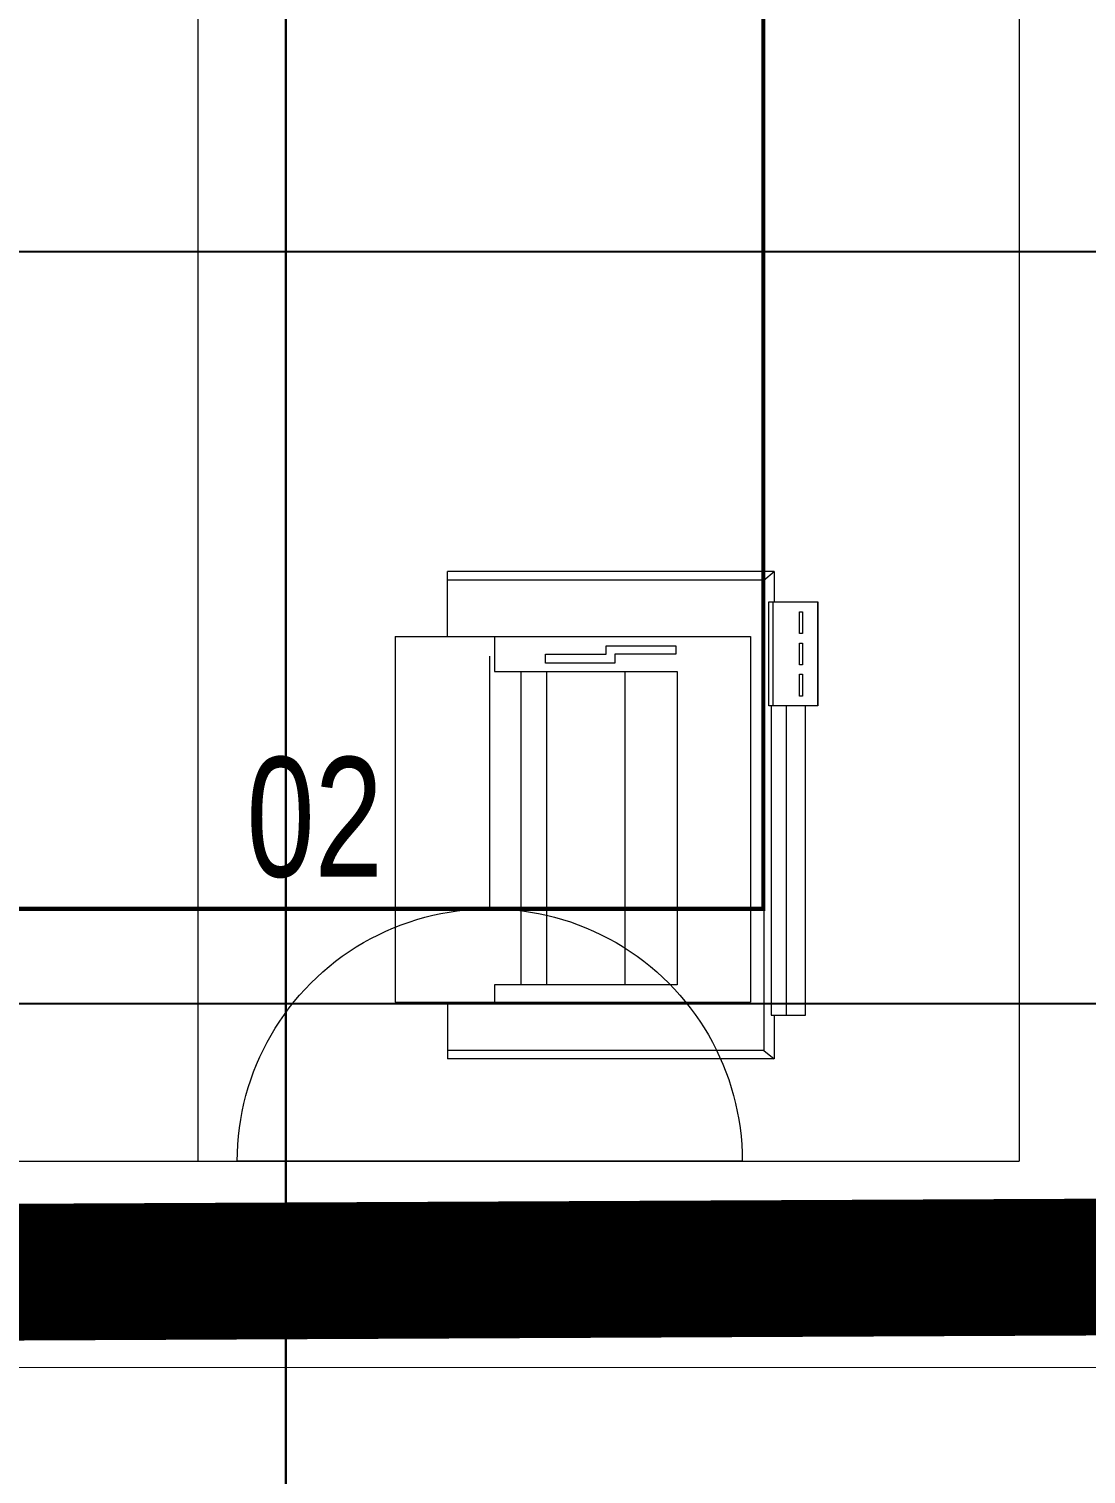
# Model space of a CAD drawing. Header units: metres. Extents: x 75097 to 220695, y -1557923 to -1361206.
# Drawn here: x 111893 to 112666, y -1426781 to -1425725 of the extents above; entities that cross this region are included whole.
import ezdxf

# ---------------------------------------------------------------- set-up
doc = ezdxf.new("R2010")
doc.units = ezdxf.units.M
doc.linetypes.add('DASHED2', pattern=[0.375, 0.25, -0.125])
doc.layers.get('0').update_dxf_attribs({"lineweight": 0})
doc.layers.add('A-100 - Copy$0$axes', color=8, linetype='Continuous')
for name, color, linetype, lineweight in [('A-100 - Copy$0$Medical Equipment and Furniture', 8, 'Continuous', 0), ('A-100 - Copy$0$Walls', 8, 'Continuous', 0), ('E-LG', 245, 'Continuous', 30)]:
    doc.layers.add(name, color=color, linetype=linetype, lineweight=lineweight)
doc.layers.add('E-POWR', color=7, linetype='Continuous', lineweight=9, true_color=0x4e7e3e)
doc.layers.add('REV 01', color=7, linetype='Continuous', lineweight=0, true_color=0xe41b4d)
doc.styles.add('A-100 - Copy$0$X3G_ENTITY_257CFD', font='swisscl.ttf', dxfattribs={"height": 200})

# ---------------------------------------------------------------- blocks, each defined once
blk = doc.blocks.new('NORMAL SOCKET')
at = {"layer": 'E-POWR'}
for p, q in [((0, 307.7), (0, 615.4)), ((-307.7, 0), (307.7, 0))]:
    blk.add_line(p, q, dxfattribs=at)
blk.add_ellipse((0, 0), major_axis=(32.8, 305.9), ratio=1, start_param=4.81904, end_param=7.960633, dxfattribs=at)
blk = doc.blocks.new('A-100 - Copy$0$ITPPLT2C-P')
for p, q in [((0.0229, 0.0318), (0.2618, 0.0318)), ((0.0304, 0.0256), (0.0229, 0.0318)), ((0.0229, 0), (0.0229, 0.0318)), ((0.2618, -0.0096), (0.2618, 0.0318)), ((0.0304, -0.3182), (0.0304, 0.0256)), ((0.0304, 0.0256), (0.2618, 0.0256)), ((0, 0), (0, -0.2262)), ((0.0252, 0), (0, 0)), ((0.0139, 0), (0.0139, -0.2262)), ((0.0252, 0), (0.0139, 0)), ((0.0252, -0.2262), (0.0252, 0)), ((0.0401, -0.2769), (0.0401, -0.0096)), ((0.3, -0.0096), (0.0401, -0.0096)), ((0.2274, -0.0222), (0.2274, -0.0096)), ((0.3, -0.2769), (0.3, -0.0096)), ((0.0939, -0.2515), (0.0939, -0.0222)), ((0.0939, -0.0222), (0.2274, -0.0222)), ((0.1321, -0.2515), (0.1321, -0.0222)), ((0.1894, -0.2515), (0.1894, -0.0222)), ((0.2082, -0.2515), (0.2082, -0.0222)), ((-0.0091, -0.2262), (0.0267, -0.2262)), ((-0.0091, -0.3023), (-0.0091, -0.2262)), ((-0.0087, -0.2262), (0.0236, -0.2262)), ((-0.0087, -0.3023), (-0.0087, -0.2262)), ((0, -0.2262), (0.0252, -0.2262)), ((0.0139, -0.2262), (0.0252, -0.2262)), ((0.0236, -0.2262), (0.0236, -0.3023)), ((0.0267, -0.2262), (0.0267, -0.3023)), ((0.0023, -0.2495), (0.0023, -0.2334)), ((0.0023, -0.2334), (0.0045, -0.2334)), ((0.0045, -0.2334), (0.0045, -0.2495)), ((0.0045, -0.2495), (0.0023, -0.2495)), ((0.2274, -0.2515), (0.0939, -0.2515)), ((0.2274, -0.2769), (0.2274, -0.2515)), ((0.0023, -0.2721), (0.0023, -0.2562)), ((0.0023, -0.2562), (0.0045, -0.2562)), ((0.0045, -0.2562), (0.0045, -0.2721)), ((0.0947, -0.2701), (0.0947, -0.2641)), ((0.0947, -0.2641), (0.1395, -0.2641)), ((0.1395, -0.2575), (0.19, -0.2575)), ((0.1395, -0.2641), (0.1395, -0.2575)), ((0.19, -0.2641), (0.1457, -0.2641)), ((0.1457, -0.2641), (0.1457, -0.2701)), ((0.19, -0.2575), (0.19, -0.2641)), ((0.0045, -0.2721), (0.0023, -0.2721)), ((0.1457, -0.2701), (0.0947, -0.2701)), ((0.0023, -0.295), (0.0023, -0.2793)), ((0.0023, -0.2793), (0.0045, -0.2793)), ((0.0045, -0.2793), (0.0045, -0.295)), ((0.3, -0.2769), (0.0401, -0.2769)), ((0.2618, -0.2769), (0.2618, -0.3246)), ((0.0045, -0.295), (0.0023, -0.295)), ((0.0267, -0.3023), (-0.0091, -0.3023)), ((0.0236, -0.3023), (-0.0087, -0.3023)), ((0.0229, -0.3246), (0.0229, -0.3023)), ((0.0304, -0.3182), (0.0229, -0.3246)), ((0.0229, -0.3246), (0.2618, -0.3246)), ((0.0304, -0.3182), (0.2618, -0.3182))]:
    blk.add_line(p, q)
blk = doc.blocks.new('A-100 - Copy')
at = {"layer": 'A-100 - Copy$0$axes'}
for p, q in [((178940.3, -1425887.7, 2.4), (96042.2, -1425887.7, 2.4)), ((178940.3, -1426437.7, 2.4), (96049.7, -1426437.7, 2.4))]:
    blk.add_line(p, q, dxfattribs=at)
at = {"layer": 'A-100 - Copy$0$Medical Equipment and Furniture'}
blk.add_line((112016.9, -1426552.7, 2.4), (112016.9, -1425522.7, 2.4), dxfattribs=at)
at = {"layer": 'A-100 - Copy$0$Walls'}
for p, q in [((112616.9, -1423691.4, 2.4), (112616.9, -1426552.7, 2.4)), ((108078.3, -1426552.7, 2.4), (112616.9, -1426552.7, 2.4)), ((108068.3, -1426702.7, 2.4), (112866.9, -1426703.5, 2.4))]:
    blk.add_line(p, q, dxfattribs=at)
at = {"layer": 'A-100 - Copy$0$Medical Equipment and Furniture', "extrusion": (1.19915e-18, -8.17187e-07, -1), "xscale": -1000.000000000001, "yscale": 1000.000000000006, "zscale": 1000.000000000002, "rotation": 180}
blk.add_blockref('A-100 - Copy$0$ITPPLT2C-P', (-112460.8, -1426446, -1.2), dxfattribs=at)
at = {"layer": 'A-100 - Copy$0$Medical Equipment and Furniture', "insert": (112102, -1426257.2, 2.4), "char_height": 87.47, "attachment_point": 2, "style": 'A-100 - Copy$0$X3G_ENTITY_257CFD'}
blk.add_mtext('02', dxfattribs=at)

msp = doc.modelspace()

# ---------------------------------------------------------------- linework, layer by layer
at = {"layer": 'E-LG', "color": 1}
msp.add_lwpolyline([(114121.9, -1438163.1), (113976.1, -1437823.1), (112072.6, -1437823.1), (112072.6, -1431172), (112496.9, -1430971.6), (112081, -1430928.9), (112081, -1425669.9), (112433.9, -1425522.7), (112069.9, -1425406.5), (108550.8, -1425406.5), (108550.8, -1424950.6), (108261.7, -1424857.6), (108557.5, -1424816.6), (108557.5, -1421791.1), (108261.7, -1421679.4), (108556.9, -1421628.8), (112349.4, -1421628.8), (112433.9, -1421592.4), (112335.3, -1421540.3), (108551.1, -1421540.3), (108551.1, -1418318.7), (108261.7, -1418252.7)], dxfattribs=at)
at = {"layer": 'E-POWR', "color": 240, "linetype": 'DASHED2', "ltscale": 500, "true_color": 0xf10e52, "const_width": 100, "elevation": 0}
msp.add_lwpolyline([(115595.3, -1375232.9), (115595.3, -1391802.7), (116997.3, -1391802.7), (116997.2, -1396837.7), (115052.2, -1396837.7), (115298.3, -1426617.7), (94944.9, -1426713.6), (95011.4, -1395531.3), (100350.3, -1395542.7), (100350.3, -1389463.8)], dxfattribs=at)
at = {"layer": 'E-POWR', "const_width": 3}
msp.add_lwpolyline([(112430, -1421212.1), (112430, -1422407.9), (111798.3, -1422407.9), (111798.3, -1422876), (111542.6, -1422876), (108265.1, -1422876), (108265.1, -1425235.3), (108265.1, -1426320.7), (108265.1, -1426368.1), (112430, -1426368.1), (112430, -1425147.7)], dxfattribs=at)

# ---------------------------------------------------------------- block references
at = {"layer": 'E-POWR', "color": 85, "xscale": -0.6, "yscale": 0.6, "zscale": 0.6}
msp.add_blockref('NORMAL SOCKET', (112230, -1426552.7, 2.4), dxfattribs=at)

# ---------------------------------------------------------------- next in the draw order: block references
msp.add_blockref('A-100 - Copy', (0, 0))

# ---------------------------------------------------------------- next in the draw order: linework, layer by layer
at = {"layer": 'REV 01', "color": 6, "elevation": 0}
msp.add_lwpolyline([(112958.9, -1414658, 0, 120, -0.520567), (112974.7, -1415858.2, 0, 120, -0.520567), (112990.6, -1417058.4, 0, 120, -0.520567), (113006.4, -1418258.7, 0, 120, -0.520567), (113022.2, -1419458.9, 0, 120, -0.520567), (113038.1, -1420659.1, 0, 120, -0.520567), (113053.9, -1421859.4, 0, 120, -0.520567), (113069.8, -1423059.6, 0, 120, -0.520567), (113085.6, -1424259.8, 0, 120, -0.520567), (113101.4, -1425460.1, 0, 120, -0.520567), (113117.3, -1426660.3, 0, 120, -0.520567), (112518.2, -1427241.8, 0, 120, -0.520567), (111318.1, -1427218.5, 0, 120, -0.520567), (110118, -1427195.2, 0, 120, -0.520567), (108917.9, -1427171.9, 0, 120, -0.520567), (107717.8, -1427148.6, 0, 120, -0.520567)], format="xyseb", dxfattribs=at)

doc.saveas('drawing.dxf')
